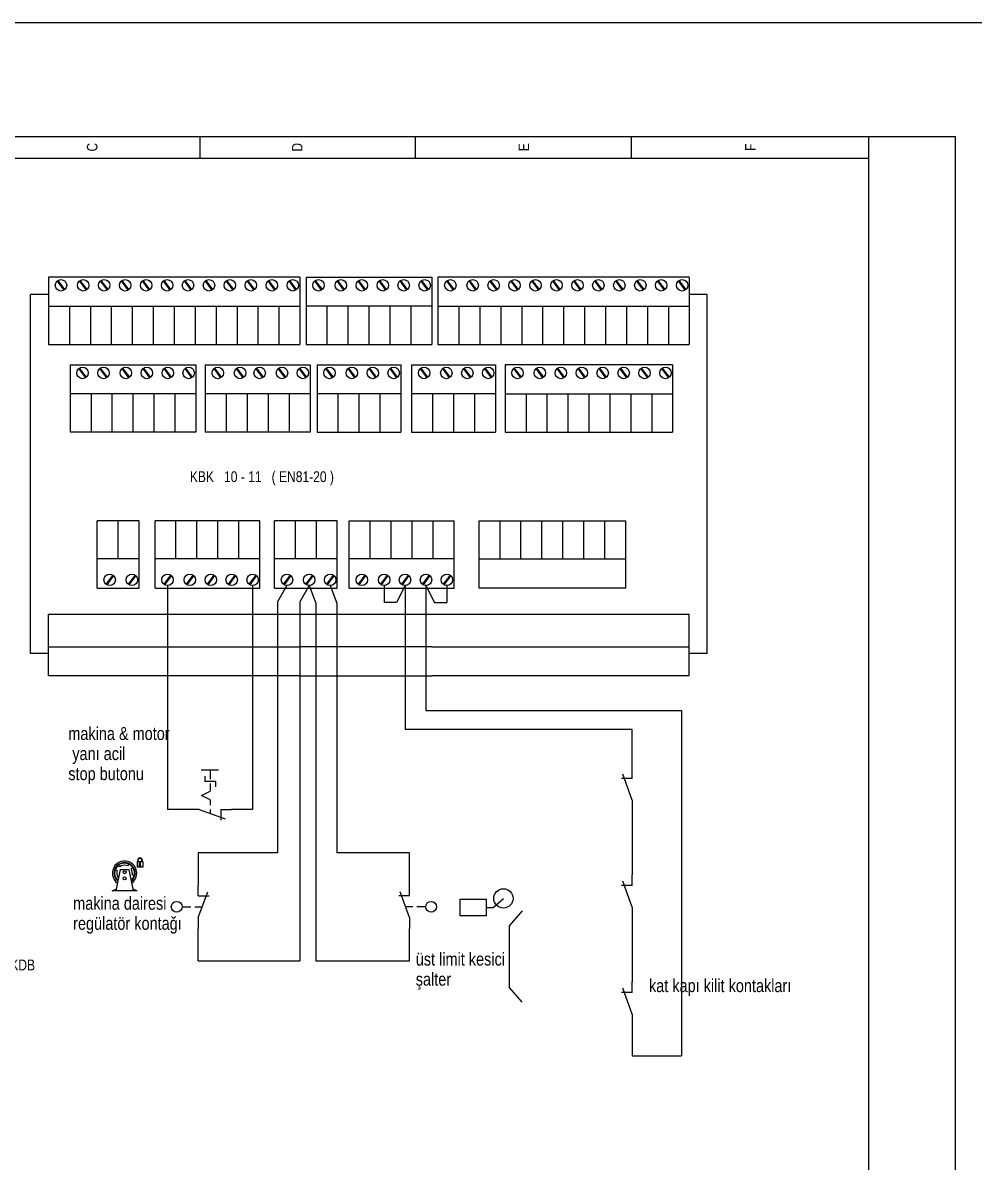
# Model space of a CAD drawing. Header units: centimetres. Extents: x 0 to 12547, y -30 to 2970.
# Drawn here: x 10734.1 to 11151, y 2470.6 to 2970 of the extents above; entities that cross this region are included whole.
import ezdxf
from ezdxf.enums import TextEntityAlignment as Align

# ---------------------------------------------------------------- set-up
doc = ezdxf.new("R2010")
doc.units = ezdxf.units.CM
for name, color, linetype in [('SCOTT-CERCEVE', 7, 'CONTINUOUS'), ('SCOTT-ELEKTRIK', 3, 'CONTINUOUS'), ('SCOTT-ELEKTRIK-YAZI', 4, 'CONTINUOUS')]:
    doc.layers.add(name, color=color, linetype=linetype)
doc.styles.get("Standard").update_dxf_attribs({"font": 'arial.ttf', "width": 0.8})

msp = doc.modelspace()

# ---------------------------------------------------------------- linework, layer by layer
at = {"layer": 'SCOTT-CERCEVE'}
for points in [[(0, 0), (12546.71, 0), (12546.71, 2970), (0, 2970)], [(100, 0), (12521.71, 0), (12521.71, 2970), (100, 2970)]]:
    msp.add_lwpolyline(points, close=True, dxfattribs=at)
at = {"layer": 'SCOTT-ELEKTRIK'}
for p, q in [((10475.91, 2920.2), (11142.66, 2920.2)), ((10811.65, 2920.2), (10811.65, 2910.74)), ((10906.22, 2910.74), (10906.22, 2920.2)), ((11000.8, 2910.74), (11000.8, 2920.2)), ((11104.83, 1974.44), (11104.83, 2920.2)), ((11142.66, 2920.2), (11142.66, 1974.44)), ((10475.91, 2910.74), (11104.83, 2910.74)), ((10745.35, 2858.58), (10745.35, 2829.05)), ((10855.52, 2858.58), (10745.35, 2858.58)), ((10752.2, 2852.86), (10749.21, 2856.89)), ((10752.2, 2852.86), (10749.21, 2856.89)), ((10752.51, 2853.1), (10749.54, 2857.12)), ((10752.51, 2853.1), (10749.54, 2857.12)), ((10761.97, 2852.86), (10758.98, 2856.89)), ((10761.97, 2852.86), (10758.98, 2856.89)), ((10762.28, 2853.1), (10759.31, 2857.12)), ((10762.28, 2853.1), (10759.31, 2857.12)), ((10771.15, 2852.86), (10768.16, 2856.89)), ((10771.15, 2852.86), (10768.16, 2856.89)), ((10771.46, 2853.1), (10768.49, 2857.12)), ((10771.46, 2853.1), (10768.49, 2857.12)), ((10780.33, 2852.86), (10777.35, 2856.89)), ((10780.33, 2852.86), (10777.35, 2856.89)), ((10780.64, 2853.1), (10777.67, 2857.12)), ((10780.64, 2853.1), (10777.67, 2857.12)), ((10789.51, 2852.86), (10786.53, 2856.89)), ((10789.51, 2852.86), (10786.53, 2856.89)), ((10789.82, 2853.1), (10786.85, 2857.12)), ((10789.82, 2853.1), (10786.85, 2857.12)), ((10798.69, 2852.86), (10795.71, 2856.89)), ((10798.69, 2852.86), (10795.71, 2856.89)), ((10799.01, 2853.1), (10796.03, 2857.12)), ((10799.01, 2853.1), (10796.03, 2857.12)), ((10807.87, 2852.86), (10804.89, 2856.89)), ((10807.87, 2852.86), (10804.89, 2856.89)), ((10808.19, 2853.1), (10805.21, 2857.12)), ((10808.19, 2853.1), (10805.21, 2857.12)), ((10817.05, 2852.86), (10814.07, 2856.89)), ((10817.05, 2852.86), (10814.07, 2856.89)), ((10817.37, 2853.1), (10814.39, 2857.12)), ((10817.37, 2853.1), (10814.39, 2857.12)), ((10826.24, 2852.86), (10823.25, 2856.89)), ((10826.24, 2852.86), (10823.25, 2856.89)), ((10826.55, 2853.1), (10823.57, 2857.12)), ((10826.55, 2853.1), (10823.57, 2857.12)), ((10835.42, 2852.86), (10832.43, 2856.89)), ((10835.42, 2852.86), (10832.43, 2856.89)), ((10835.73, 2853.1), (10832.75, 2857.12)), ((10835.73, 2853.1), (10832.75, 2857.12)), ((10844.6, 2852.86), (10841.61, 2856.89)), ((10844.6, 2852.86), (10841.61, 2856.89)), ((10844.91, 2853.1), (10841.93, 2857.12)), ((10844.91, 2853.1), (10841.93, 2857.12)), ((10853.78, 2852.86), (10850.79, 2856.89)), ((10853.78, 2852.86), (10850.79, 2856.89)), ((10854.09, 2853.1), (10851.11, 2857.12)), ((10854.09, 2853.1), (10851.11, 2857.12)), ((10855.52, 2858.58), (10855.52, 2829.05)), ((10858.22, 2858.58), (10858.22, 2829.05)), ((10858.22, 2858.58), (10913.3, 2858.58)), ((10865.07, 2852.86), (10862.08, 2856.89)), ((10865.07, 2852.86), (10862.08, 2856.89)), ((10865.38, 2853.1), (10862.41, 2857.12)), ((10865.38, 2853.1), (10862.41, 2857.12)), ((10874.84, 2852.86), (10871.85, 2856.89)), ((10874.84, 2852.86), (10871.85, 2856.89)), ((10875.15, 2853.1), (10872.18, 2857.12)), ((10875.15, 2853.1), (10872.18, 2857.12)), ((10884.02, 2852.86), (10881.04, 2856.89)), ((10884.02, 2852.86), (10881.04, 2856.89)), ((10884.33, 2853.1), (10881.36, 2857.12)), ((10884.33, 2853.1), (10881.36, 2857.12)), ((10893.2, 2852.86), (10890.22, 2856.89)), ((10893.2, 2852.86), (10890.22, 2856.89)), ((10893.51, 2853.1), (10890.54, 2857.12)), ((10893.51, 2853.1), (10890.54, 2857.12)), ((10902.38, 2852.86), (10899.4, 2856.89)), ((10902.38, 2852.86), (10899.4, 2856.89)), ((10902.7, 2853.1), (10899.72, 2857.12)), ((10902.7, 2853.1), (10899.72, 2857.12)), ((10911.56, 2852.86), (10908.58, 2856.89)), ((10911.56, 2852.86), (10908.58, 2856.89)), ((10911.88, 2853.1), (10908.9, 2857.12)), ((10911.88, 2853.1), (10908.9, 2857.12)), ((10913.3, 2858.58), (10913.3, 2829.05)), ((10913.3, 2858.58), (10913.3, 2829.05)), ((10916.01, 2858.58), (10916.01, 2829.05)), ((11026.18, 2858.58), (10916.01, 2858.58)), ((10922.86, 2852.86), (10919.87, 2856.89)), ((10922.86, 2852.86), (10919.87, 2856.89)), ((10923.17, 2853.1), (10920.19, 2857.12)), ((10923.17, 2853.1), (10920.19, 2857.12)), ((10932.63, 2852.86), (10929.64, 2856.89)), ((10932.63, 2852.86), (10929.64, 2856.89)), ((10932.94, 2853.1), (10929.96, 2857.12)), ((10932.94, 2853.1), (10929.96, 2857.12)), ((10941.81, 2852.86), (10938.82, 2856.89)), ((10941.81, 2852.86), (10938.82, 2856.89)), ((10942.12, 2853.1), (10939.14, 2857.12)), ((10942.12, 2853.1), (10939.14, 2857.12)), ((10950.99, 2852.86), (10948, 2856.89)), ((10950.99, 2852.86), (10948, 2856.89)), ((10951.3, 2853.1), (10948.32, 2857.12)), ((10951.3, 2853.1), (10948.32, 2857.12)), ((10960.17, 2852.86), (10957.18, 2856.89)), ((10960.17, 2852.86), (10957.18, 2856.89)), ((10960.48, 2853.1), (10957.5, 2857.12)), ((10960.48, 2853.1), (10957.5, 2857.12)), ((10969.35, 2852.86), (10966.36, 2856.89)), ((10969.35, 2852.86), (10966.36, 2856.89)), ((10969.66, 2853.1), (10966.69, 2857.12)), ((10969.66, 2853.1), (10966.69, 2857.12)), ((10978.53, 2852.86), (10975.54, 2856.89)), ((10978.53, 2852.86), (10975.54, 2856.89)), ((10978.84, 2853.1), (10975.87, 2857.12)), ((10978.84, 2853.1), (10975.87, 2857.12)), ((10987.71, 2852.86), (10984.73, 2856.89)), ((10987.71, 2852.86), (10984.73, 2856.89)), ((10988.02, 2853.1), (10985.05, 2857.12)), ((10988.02, 2853.1), (10985.05, 2857.12)), ((10996.89, 2852.86), (10993.91, 2856.89)), ((10996.89, 2852.86), (10993.91, 2856.89)), ((10997.2, 2853.1), (10994.23, 2857.12)), ((10997.2, 2853.1), (10994.23, 2857.12)), ((11006.07, 2852.86), (11003.09, 2856.89)), ((11006.07, 2852.86), (11003.09, 2856.89)), ((11006.38, 2853.1), (11003.41, 2857.12)), ((11006.38, 2853.1), (11003.41, 2857.12)), ((11015.25, 2852.86), (11012.27, 2856.89)), ((11015.25, 2852.86), (11012.27, 2856.89)), ((11015.57, 2853.1), (11012.59, 2857.12)), ((11015.57, 2853.1), (11012.59, 2857.12)), ((11024.43, 2852.86), (11021.45, 2856.89)), ((11024.43, 2852.86), (11021.45, 2856.89)), ((11024.75, 2853.1), (11021.77, 2857.12)), ((11024.75, 2853.1), (11021.77, 2857.12)), ((11026.18, 2858.58), (11026.18, 2829.05)), ((10737.46, 2693.61), (10737.46, 2850.96)), ((10745.35, 2850.96), (10737.46, 2850.96)), ((11034.06, 2850.96), (11026.18, 2850.96)), ((11034.06, 2693.61), (11034.06, 2850.96)), ((10745.35, 2845.78), (10855.52, 2845.78)), ((10754.53, 2845.78), (10754.53, 2829.05)), ((10763.71, 2845.78), (10763.71, 2829.05)), ((10763.71, 2845.78), (10763.71, 2829.05)), ((10772.89, 2845.78), (10772.89, 2829.05)), ((10772.89, 2845.78), (10772.89, 2829.05)), ((10782.07, 2845.78), (10782.07, 2829.05)), ((10782.07, 2845.78), (10782.07, 2829.05)), ((10791.25, 2845.78), (10791.25, 2829.05)), ((10791.25, 2845.78), (10791.25, 2829.05)), ((10800.43, 2845.78), (10800.43, 2829.05)), ((10800.43, 2845.78), (10800.43, 2829.05)), ((10809.62, 2845.78), (10809.62, 2829.05)), ((10809.62, 2845.78), (10809.62, 2829.05)), ((10809.62, 2845.78), (10809.62, 2829.05)), ((10818.8, 2845.78), (10818.8, 2829.05)), ((10818.8, 2845.78), (10818.8, 2829.05)), ((10818.8, 2845.78), (10818.8, 2829.05)), ((10827.98, 2845.78), (10827.98, 2829.05)), ((10827.98, 2845.78), (10827.98, 2829.05)), ((10827.98, 2845.78), (10827.98, 2829.05)), ((10837.16, 2845.78), (10837.16, 2829.05)), ((10837.16, 2845.78), (10837.16, 2829.05)), ((10837.16, 2845.78), (10837.16, 2829.05)), ((10846.34, 2845.78), (10846.34, 2829.05)), ((10846.34, 2845.78), (10846.34, 2829.05)), ((10846.34, 2845.78), (10846.34, 2829.05)), ((10913.3, 2845.78), (10858.22, 2845.78)), ((10867.4, 2845.78), (10867.4, 2829.05)), ((10876.58, 2845.78), (10876.58, 2829.05)), ((10876.58, 2845.78), (10876.58, 2829.05)), ((10885.76, 2845.78), (10885.76, 2829.05)), ((10885.76, 2845.78), (10885.76, 2829.05)), ((10894.94, 2845.78), (10894.94, 2829.05)), ((10894.94, 2845.78), (10894.94, 2829.05)), ((10904.12, 2845.78), (10904.12, 2829.05)), ((10904.12, 2845.78), (10904.12, 2829.05)), ((10916.01, 2845.78), (11026.18, 2845.78)), ((10925.19, 2845.78), (10925.19, 2829.05)), ((10934.37, 2845.78), (10934.37, 2829.05)), ((10934.37, 2845.78), (10934.37, 2829.05)), ((10943.55, 2845.78), (10943.55, 2829.05)), ((10943.55, 2845.78), (10943.55, 2829.05)), ((10952.73, 2845.78), (10952.73, 2829.05)), ((10952.73, 2845.78), (10952.73, 2829.05)), ((10961.91, 2845.78), (10961.91, 2829.05)), ((10961.91, 2845.78), (10961.91, 2829.05)), ((10971.09, 2845.78), (10971.09, 2829.05)), ((10971.09, 2845.78), (10971.09, 2829.05)), ((10980.27, 2845.78), (10980.27, 2829.05)), ((10980.27, 2845.78), (10980.27, 2829.05)), ((10980.27, 2845.78), (10980.27, 2829.05)), ((10989.45, 2845.78), (10989.45, 2829.05)), ((10989.45, 2845.78), (10989.45, 2829.05)), ((10989.45, 2845.78), (10989.45, 2829.05)), ((10998.63, 2845.78), (10998.63, 2829.05)), ((10998.63, 2845.78), (10998.63, 2829.05)), ((10998.63, 2845.78), (10998.63, 2829.05)), ((11007.81, 2845.78), (11007.81, 2829.05)), ((11007.81, 2845.78), (11007.81, 2829.05)), ((11007.81, 2845.78), (11007.81, 2829.05)), ((11016.99, 2845.78), (11016.99, 2829.05)), ((11016.99, 2845.78), (11016.99, 2829.05)), ((11016.99, 2845.78), (11016.99, 2829.05)), ((10745.35, 2829.05), (10855.52, 2829.05)), ((10858.22, 2829.05), (10913.3, 2829.05)), ((10916.01, 2829.05), (11026.18, 2829.05)), ((10754.83, 2820.15), (10809.91, 2820.15)), ((10754.83, 2820.15), (10754.83, 2790.63)), ((10761.68, 2814.44), (10758.69, 2818.47)), ((10761.68, 2814.44), (10758.69, 2818.47)), ((10761.99, 2814.68), (10759.02, 2818.69)), ((10761.99, 2814.68), (10759.02, 2818.69)), ((10770.86, 2814.44), (10767.88, 2818.47)), ((10770.86, 2814.44), (10767.88, 2818.47)), ((10771.17, 2814.68), (10768.2, 2818.69)), ((10771.17, 2814.68), (10768.2, 2818.69)), ((10780.63, 2814.44), (10777.65, 2818.47)), ((10780.63, 2814.44), (10777.65, 2818.47)), ((10780.94, 2814.68), (10777.97, 2818.69)), ((10780.94, 2814.68), (10777.97, 2818.69)), ((10789.81, 2814.44), (10786.83, 2818.47)), ((10789.81, 2814.44), (10786.83, 2818.47)), ((10790.12, 2814.68), (10787.15, 2818.69)), ((10790.12, 2814.68), (10787.15, 2818.69)), ((10798.99, 2814.44), (10796.01, 2818.47)), ((10798.99, 2814.44), (10796.01, 2818.47)), ((10799.31, 2814.68), (10796.33, 2818.69)), ((10799.31, 2814.68), (10796.33, 2818.69)), ((10808.17, 2814.44), (10805.19, 2818.47)), ((10808.17, 2814.44), (10805.19, 2818.47)), ((10808.49, 2814.68), (10805.51, 2818.69)), ((10808.49, 2814.68), (10805.51, 2818.69)), ((10809.91, 2820.15), (10809.91, 2790.63)), ((10809.91, 2820.15), (10809.91, 2790.63)), ((10814.07, 2820.15), (10859.97, 2820.15)), ((10814.07, 2820.15), (10814.07, 2790.63)), ((10820.92, 2814.44), (10817.93, 2818.47)), ((10820.92, 2814.44), (10817.93, 2818.47)), ((10821.23, 2814.68), (10818.25, 2818.69)), ((10821.23, 2814.68), (10818.25, 2818.69)), ((10830.69, 2814.44), (10827.7, 2818.47)), ((10830.69, 2814.44), (10827.7, 2818.47)), ((10831, 2814.68), (10828.03, 2818.69)), ((10831, 2814.68), (10828.03, 2818.69)), ((10839.28, 2814.44), (10836.29, 2818.47)), ((10839.28, 2814.44), (10836.29, 2818.47)), ((10839.59, 2814.68), (10836.62, 2818.69)), ((10839.59, 2814.68), (10836.62, 2818.69)), ((10849.05, 2814.44), (10846.06, 2818.47)), ((10849.05, 2814.44), (10846.06, 2818.47)), ((10849.36, 2814.68), (10846.39, 2818.69)), ((10849.36, 2814.68), (10846.39, 2818.69)), ((10858.23, 2814.44), (10855.25, 2818.47)), ((10858.23, 2814.44), (10855.25, 2818.47)), ((10858.54, 2814.68), (10855.57, 2818.69)), ((10858.54, 2814.68), (10855.57, 2818.69)), ((10859.97, 2820.15), (10859.97, 2790.63)), ((10859.97, 2820.15), (10859.97, 2790.63)), ((10863.03, 2820.15), (10863.03, 2790.63)), ((10863.03, 2820.15), (10899.76, 2820.15)), ((10869.88, 2814.44), (10866.9, 2818.47)), ((10869.88, 2814.44), (10866.9, 2818.47)), ((10870.2, 2814.68), (10867.22, 2818.69)), ((10870.2, 2814.68), (10867.22, 2818.69)), ((10879.65, 2814.44), (10876.67, 2818.47)), ((10879.65, 2814.44), (10876.67, 2818.47)), ((10879.97, 2814.68), (10876.99, 2818.69)), ((10879.97, 2814.68), (10876.99, 2818.69)), ((10888.83, 2814.44), (10885.85, 2818.47)), ((10888.83, 2814.44), (10885.85, 2818.47)), ((10889.15, 2814.68), (10886.17, 2818.69)), ((10889.15, 2814.68), (10886.17, 2818.69)), ((10898.02, 2814.44), (10895.03, 2818.47)), ((10898.02, 2814.44), (10895.03, 2818.47)), ((10898.33, 2814.68), (10895.35, 2818.69)), ((10898.33, 2814.68), (10895.35, 2818.69)), ((10899.76, 2820.15), (10899.76, 2790.63)), ((10899.76, 2820.15), (10899.76, 2790.63)), ((10904.48, 2820.15), (10904.48, 2790.63)), ((10904.48, 2820.15), (10941.2, 2820.15)), ((10911.33, 2814.44), (10908.34, 2818.47)), ((10911.33, 2814.44), (10908.34, 2818.47)), ((10911.64, 2814.68), (10908.66, 2818.69)), ((10911.64, 2814.68), (10908.66, 2818.69)), ((10921.1, 2814.44), (10918.11, 2818.47)), ((10921.1, 2814.44), (10918.11, 2818.47)), ((10921.41, 2814.68), (10918.44, 2818.69)), ((10921.41, 2814.68), (10918.44, 2818.69)), ((10930.28, 2814.44), (10927.29, 2818.47)), ((10930.28, 2814.44), (10927.29, 2818.47)), ((10930.59, 2814.68), (10927.62, 2818.69)), ((10930.59, 2814.68), (10927.62, 2818.69)), ((10939.46, 2814.44), (10936.47, 2818.47)), ((10939.46, 2814.44), (10936.47, 2818.47)), ((10939.77, 2814.68), (10936.8, 2818.69)), ((10939.77, 2814.68), (10936.8, 2818.69)), ((10941.2, 2820.15), (10941.2, 2790.63)), ((10941.2, 2820.15), (10941.2, 2790.63)), ((10945.44, 2820.15), (10945.44, 2790.63)), ((11018.88, 2820.15), (10945.44, 2820.15)), ((10952.29, 2814.44), (10949.3, 2818.47)), ((10952.29, 2814.44), (10949.3, 2818.47)), ((10952.6, 2814.68), (10949.62, 2818.69)), ((10952.6, 2814.68), (10949.62, 2818.69)), ((10962.06, 2814.44), (10959.07, 2818.47)), ((10962.06, 2814.44), (10959.07, 2818.47)), ((10962.37, 2814.68), (10959.39, 2818.69)), ((10962.37, 2814.68), (10959.39, 2818.69)), ((10971.24, 2814.44), (10968.25, 2818.47)), ((10971.24, 2814.44), (10968.25, 2818.47)), ((10971.55, 2814.68), (10968.58, 2818.69)), ((10971.55, 2814.68), (10968.58, 2818.69)), ((10980.42, 2814.44), (10977.43, 2818.47)), ((10980.42, 2814.44), (10977.43, 2818.47)), ((10980.73, 2814.68), (10977.76, 2818.69)), ((10980.73, 2814.68), (10977.76, 2818.69)), ((10989.6, 2814.44), (10986.61, 2818.47)), ((10989.6, 2814.44), (10986.61, 2818.47)), ((10989.91, 2814.68), (10986.94, 2818.69)), ((10989.91, 2814.68), (10986.94, 2818.69)), ((10998.78, 2814.44), (10995.8, 2818.47)), ((10998.78, 2814.44), (10995.8, 2818.47)), ((10999.09, 2814.68), (10996.12, 2818.69)), ((10999.09, 2814.68), (10996.12, 2818.69)), ((11007.96, 2814.44), (11004.98, 2818.47)), ((11007.96, 2814.44), (11004.98, 2818.47)), ((11008.27, 2814.68), (11005.3, 2818.69)), ((11008.27, 2814.68), (11005.3, 2818.69)), ((11017.14, 2814.44), (11014.16, 2818.47)), ((11017.14, 2814.44), (11014.16, 2818.47)), ((11017.46, 2814.68), (11014.48, 2818.69)), ((11017.46, 2814.68), (11014.48, 2818.69)), ((11018.88, 2820.15), (11018.88, 2790.63)), ((10809.91, 2807.35), (10754.83, 2807.35)), ((10764.01, 2807.35), (10764.01, 2790.63)), ((10764.01, 2807.35), (10764.01, 2790.63)), ((10773.19, 2807.35), (10773.19, 2790.63)), ((10782.37, 2807.35), (10782.37, 2790.63)), ((10782.37, 2807.35), (10782.37, 2790.63)), ((10791.55, 2807.35), (10791.55, 2790.63)), ((10791.55, 2807.35), (10791.55, 2790.63)), ((10800.73, 2807.35), (10800.73, 2790.63)), ((10800.73, 2807.35), (10800.73, 2790.63)), ((10859.97, 2807.35), (10814.07, 2807.35)), ((10823.25, 2807.35), (10823.25, 2790.63)), ((10832.43, 2807.35), (10832.43, 2790.63)), ((10832.43, 2807.35), (10832.43, 2790.63)), ((10832.43, 2807.35), (10832.43, 2790.63)), ((10841.61, 2807.35), (10841.61, 2790.63)), ((10850.79, 2807.35), (10850.79, 2790.63)), ((10850.79, 2807.35), (10850.79, 2790.63)), ((10899.76, 2807.35), (10863.03, 2807.35)), ((10872.21, 2807.35), (10872.21, 2790.63)), ((10881.4, 2807.35), (10881.4, 2790.63)), ((10881.4, 2807.35), (10881.4, 2790.63)), ((10890.58, 2807.35), (10890.58, 2790.63)), ((10890.58, 2807.35), (10890.58, 2790.63)), ((10941.2, 2807.35), (10904.48, 2807.35)), ((10913.66, 2807.35), (10913.66, 2790.63)), ((10922.84, 2807.35), (10922.84, 2790.63)), ((10922.84, 2807.35), (10922.84, 2790.63)), ((10932.02, 2807.35), (10932.02, 2790.63)), ((10932.02, 2807.35), (10932.02, 2790.63)), ((10945.44, 2807.35), (11018.88, 2807.35)), ((10954.62, 2807.35), (10954.62, 2790.63)), ((10963.8, 2807.35), (10963.8, 2790.63)), ((10963.8, 2807.35), (10963.8, 2790.63)), ((10972.98, 2807.35), (10972.98, 2790.63)), ((10972.98, 2807.35), (10972.98, 2790.63)), ((10982.16, 2807.35), (10982.16, 2790.63)), ((10982.16, 2807.35), (10982.16, 2790.63)), ((10991.34, 2807.35), (10991.34, 2790.63)), ((10991.34, 2807.35), (10991.34, 2790.63)), ((11000.52, 2807.35), (11000.52, 2790.63)), ((11000.52, 2807.35), (11000.52, 2790.63)), ((11009.7, 2807.35), (11009.7, 2790.63)), ((10809.91, 2790.63), (10754.83, 2790.63)), ((10859.97, 2790.63), (10814.07, 2790.63)), ((10863.03, 2790.63), (10899.76, 2790.63)), ((10904.48, 2790.63), (10941.2, 2790.63)), ((10945.44, 2790.63), (11018.88, 2790.63)), ((10766.69, 2722.25), (10766.69, 2751.77)), ((10785.05, 2751.77), (10766.69, 2751.77)), ((10775.87, 2735.05), (10775.87, 2751.77)), ((10785.05, 2722.25), (10785.05, 2751.77)), ((10785.05, 2722.25), (10785.05, 2751.77)), ((10792.04, 2722.25), (10792.04, 2751.77)), ((10837.95, 2751.77), (10792.04, 2751.77)), ((10801.22, 2735.05), (10801.22, 2751.77)), ((10810.4, 2735.05), (10810.4, 2751.77)), ((10810.4, 2735.05), (10810.4, 2751.77)), ((10819.59, 2735.05), (10819.59, 2751.77)), ((10819.59, 2735.05), (10819.59, 2751.77)), ((10828.77, 2735.05), (10828.77, 2751.77)), ((10828.77, 2735.05), (10828.77, 2751.77)), ((10837.95, 2722.25), (10837.95, 2751.77)), ((10837.95, 2722.25), (10837.95, 2751.77)), ((10844.38, 2722.25), (10844.38, 2751.77)), ((10871.92, 2751.77), (10844.38, 2751.77)), ((10853.56, 2735.05), (10853.56, 2751.77)), ((10862.74, 2735.05), (10862.74, 2751.77)), ((10862.74, 2735.05), (10862.74, 2751.77)), ((10871.92, 2722.25), (10871.92, 2751.77)), ((10871.92, 2722.25), (10871.92, 2751.77)), ((10877.18, 2722.25), (10877.18, 2751.77)), ((10877.18, 2751.77), (10923.08, 2751.77)), ((10886.36, 2735.05), (10886.36, 2751.77)), ((10895.54, 2735.05), (10895.54, 2751.77)), ((10895.54, 2735.05), (10895.54, 2751.77)), ((10904.72, 2735.05), (10904.72, 2751.77)), ((10904.72, 2735.05), (10904.72, 2751.77)), ((10913.9, 2735.05), (10913.9, 2751.77)), ((10913.9, 2735.05), (10913.9, 2751.77)), ((10923.08, 2722.25), (10923.08, 2751.77)), ((10923.08, 2722.25), (10923.08, 2751.77)), ((10934.06, 2722.25), (10934.06, 2751.77)), ((10934.06, 2751.77), (10998.33, 2751.77)), ((10943.24, 2735.05), (10943.24, 2751.77)), ((10952.42, 2735.05), (10952.42, 2751.77)), ((10952.42, 2735.05), (10952.42, 2751.77)), ((10961.6, 2735.05), (10961.6, 2751.77)), ((10961.6, 2735.05), (10961.6, 2751.77)), ((10970.78, 2735.05), (10970.78, 2751.77)), ((10970.78, 2735.05), (10970.78, 2751.77)), ((10979.97, 2735.05), (10979.97, 2751.77)), ((10979.97, 2735.05), (10979.97, 2751.77)), ((10989.15, 2735.05), (10989.15, 2751.77)), ((10989.15, 2735.05), (10989.15, 2751.77)), ((10998.33, 2722.25), (10998.33, 2751.77)), ((10785.05, 2735.05), (10766.69, 2735.05)), ((10837.95, 2735.05), (10792.04, 2735.05)), ((10871.92, 2735.05), (10844.38, 2735.05)), ((10923.08, 2735.05), (10877.18, 2735.05)), ((10934.06, 2735.05), (10998.33, 2735.05)), ((10773.54, 2727.96), (10770.55, 2723.93)), ((10773.54, 2727.96), (10770.55, 2723.93)), ((10773.85, 2727.72), (10770.87, 2723.71)), ((10773.85, 2727.72), (10770.87, 2723.71)), ((10783.31, 2727.96), (10780.32, 2723.93)), ((10783.31, 2727.96), (10780.32, 2723.93)), ((10783.62, 2727.72), (10780.64, 2723.71)), ((10783.62, 2727.72), (10780.64, 2723.71)), ((10798.89, 2727.96), (10795.91, 2723.93)), ((10798.89, 2727.96), (10795.91, 2723.93)), ((10799.21, 2727.72), (10796.23, 2723.71)), ((10799.21, 2727.72), (10796.23, 2723.71)), ((10808.66, 2727.96), (10805.68, 2723.93)), ((10808.66, 2727.96), (10805.68, 2723.93)), ((10808.98, 2727.72), (10806, 2723.71)), ((10808.98, 2727.72), (10806, 2723.71)), ((10817.84, 2727.96), (10814.86, 2723.93)), ((10817.84, 2727.96), (10814.86, 2723.93)), ((10818.16, 2727.72), (10815.18, 2723.71)), ((10818.16, 2727.72), (10815.18, 2723.71)), ((10827.03, 2727.96), (10824.04, 2723.93)), ((10827.03, 2727.96), (10824.04, 2723.93)), ((10827.34, 2727.72), (10824.36, 2723.71)), ((10827.34, 2727.72), (10824.36, 2723.71)), ((10836.21, 2727.96), (10833.22, 2723.93)), ((10836.21, 2727.96), (10833.22, 2723.93)), ((10836.52, 2727.72), (10833.54, 2723.71)), ((10836.52, 2727.72), (10833.54, 2723.71)), ((10851.23, 2727.96), (10848.25, 2723.93)), ((10851.23, 2727.96), (10848.25, 2723.93)), ((10851.54, 2727.72), (10848.57, 2723.71)), ((10851.54, 2727.72), (10848.57, 2723.71)), ((10861, 2727.96), (10858.02, 2723.93)), ((10861, 2727.96), (10858.02, 2723.93)), ((10861.31, 2727.72), (10858.34, 2723.71)), ((10861.31, 2727.72), (10858.34, 2723.71)), ((10870.18, 2727.96), (10867.2, 2723.93)), ((10870.18, 2727.96), (10867.2, 2723.93)), ((10870.5, 2727.72), (10867.52, 2723.71)), ((10870.5, 2727.72), (10867.52, 2723.71)), ((10884.03, 2727.96), (10881.04, 2723.93)), ((10884.03, 2727.96), (10881.04, 2723.93)), ((10884.34, 2727.72), (10881.36, 2723.71)), ((10884.34, 2727.72), (10881.36, 2723.71)), ((10893.8, 2727.96), (10890.81, 2723.93)), ((10893.8, 2727.96), (10890.81, 2723.93)), ((10894.11, 2727.72), (10891.13, 2723.71)), ((10894.11, 2727.72), (10891.13, 2723.71)), ((10902.98, 2727.96), (10899.99, 2723.93)), ((10902.98, 2727.96), (10899.99, 2723.93)), ((10903.29, 2727.72), (10900.31, 2723.71)), ((10903.29, 2727.72), (10900.31, 2723.71)), ((10912.16, 2727.96), (10909.17, 2723.93)), ((10912.16, 2727.96), (10909.17, 2723.93)), ((10912.47, 2727.72), (10909.5, 2723.71)), ((10912.47, 2727.72), (10909.5, 2723.71)), ((10921.34, 2727.96), (10918.35, 2723.93)), ((10921.34, 2727.96), (10918.35, 2723.93)), ((10921.65, 2727.72), (10918.68, 2723.71)), ((10921.65, 2727.72), (10918.68, 2723.71)), ((10766.69, 2722.25), (10785.05, 2722.25)), ((10792.04, 2722.25), (10837.95, 2722.25)), ((10797.52, 2723.35), (10797.52, 2625.21)), ((10834.83, 2723.35), (10834.83, 2625.21)), ((10844.38, 2722.25), (10871.92, 2722.25)), ((10849.86, 2723.35), (10845.78, 2716.16)), ((10859.63, 2723.35), (10855.55, 2716.16)), ((10859.63, 2723.35), (10862.56, 2715.62)), ((10868.81, 2723.35), (10871.74, 2715.62)), ((10877.18, 2722.25), (10923.08, 2722.25)), ((10892.42, 2723.35), (10892.42, 2715.86)), ((10901.6, 2723.35), (10897.9, 2715.86)), ((10901.6, 2723.35), (10901.6, 2660.33)), ((10910.78, 2723.35), (10910.78, 2668.53)), ((10910.78, 2723.35), (10914.49, 2715.86)), ((10919.96, 2723.35), (10919.96, 2715.86)), ((10998.33, 2722.25), (10934.06, 2722.25)), ((10845.78, 2716.16), (10845.78, 2606.21)), ((10855.55, 2716.16), (10855.55, 2558.95)), ((10862.56, 2715.62), (10862.56, 2558.95)), ((10871.74, 2715.62), (10871.74, 2606.21)), ((10897.9, 2715.86), (10892.42, 2715.86)), ((10914.49, 2715.86), (10919.96, 2715.86)), ((10745.35, 2683.73), (10745.35, 2710.88)), ((10745.35, 2710.88), (10855.52, 2710.88)), ((10855.52, 2710.88), (10913.3, 2710.88)), ((10913.3, 2710.88), (11026.18, 2710.88)), ((11026.18, 2683.73), (11026.18, 2710.88)), ((10745.35, 2693.61), (10737.46, 2693.61)), ((10745.35, 2696.53), (10855.52, 2696.53)), ((10913.3, 2696.53), (10855.52, 2696.53)), ((10913.3, 2696.53), (11026.18, 2696.53)), ((11034.06, 2693.61), (11026.18, 2693.61)), ((10855.52, 2683.73), (10745.35, 2683.73)), ((10855.52, 2683.73), (10913.3, 2683.73)), ((11026.18, 2683.73), (10913.3, 2683.73)), ((10910.78, 2668.53), (11022.78, 2668.53)), ((11022.78, 2668.53), (11022.78, 2517.26)), ((11001.21, 2660.33), (10901.6, 2660.33)), ((11001.21, 2643.48), (11001.21, 2660.33)), ((10812.31, 2642.63), (10819.88, 2642.63)), ((10816.17, 2642.61), (10816.17, 2638.45)), ((11001.21, 2638.75), (11001.21, 2643.48)), ((10813.81, 2639.87), (10813.81, 2637.51)), ((10818.54, 2637.51), (10813.81, 2637.51)), ((10818.54, 2637.51), (10818.54, 2635.14)), ((11001.21, 2638.75), (10996.48, 2638.75)), ((11001.21, 2629.3), (10997.08, 2640.65)), ((10812.39, 2631.36), (10816.17, 2633.25)), ((10816.17, 2636.56), (10816.17, 2633.25)), ((10816.17, 2629.47), (10812.39, 2631.36)), ((10816.17, 2629.47), (10816.17, 2627.1)), ((11001.21, 2629.3), (11001.21, 2624.57)), ((10806.72, 2625.21), (10797.52, 2625.21)), ((10811.45, 2625.21), (10806.72, 2625.21)), ((10811.45, 2625.21), (10822.79, 2621.08)), ((10816.17, 2625.21), (10816.17, 2623.51)), ((10820.9, 2625.21), (10825.63, 2625.21)), ((10820.9, 2625.21), (10820.9, 2620.48)), ((10834.83, 2625.21), (10825.63, 2625.21)), ((11001.21, 2624.57), (11001.21, 2596.59)), ((10784.2, 2602.38), (10786.66, 2602.38)), ((10784.2, 2602.38), (10784.2, 2599.92)), ((10784.44, 2602.99), (10784.44, 2602.38)), ((10784.63, 2602.38), (10784.63, 2602.99)), ((10786.23, 2602.38), (10786.23, 2602.99)), ((10786.43, 2602.99), (10786.43, 2602.38)), ((10786.66, 2602.38), (10786.66, 2599.92)), ((10845.78, 2606.21), (10811.01, 2606.21)), ((10811.01, 2606.21), (10811.01, 2592.04)), ((10903.58, 2606.21), (10871.74, 2606.21)), ((10903.58, 2592.04), (10903.58, 2606.21)), ((10775.48, 2598.51), (10774.6, 2598.84)), ((10776.83, 2598.92), (10774.88, 2589.5)), ((10776.67, 2600.09), (10776.03, 2600.79)), ((10776.83, 2598.92), (10780.57, 2598.92)), ((10780.13, 2600.45), (10780.52, 2601.3)), ((10780.57, 2598.92), (10782.52, 2589.5)), ((10781.54, 2599.26), (10782.29, 2599.82)), ((10786.66, 2599.92), (10784.2, 2599.92)), ((10785.08, 2600.48), (10785.3, 2601.44)), ((10785.08, 2600.48), (10785.79, 2600.48)), ((10785.79, 2600.48), (10785.56, 2601.44)), ((10781.42, 2594.8), (10781.92, 2594.37)), ((10782.04, 2596.52), (10782.89, 2596.08)), ((10811.01, 2587.31), (10811.01, 2592.04)), ((10903.58, 2587.31), (10903.58, 2592.04)), ((11001.21, 2591.87), (10996.48, 2591.87)), ((11001.21, 2582.41), (10997.08, 2593.76)), ((11001.21, 2591.87), (11001.21, 2596.59)), ((10773.21, 2589.5), (10775.04, 2590.3)), ((10784.19, 2589.5), (10773.21, 2589.5)), ((10784.19, 2589.5), (10782.36, 2590.3)), ((10811.01, 2577.86), (10815.14, 2589.2)), ((10811.01, 2587.31), (10815.74, 2587.31)), ((10903.58, 2587.31), (10898.85, 2587.31)), ((10903.58, 2577.86), (10899.45, 2589.2)), ((10803.92, 2582.58), (10807.81, 2582.58)), ((10809.5, 2582.58), (10812.73, 2582.58)), ((10905.09, 2582.58), (10901.86, 2582.58)), ((10910.67, 2582.58), (10906.78, 2582.58)), ((10925.81, 2585.87), (10937.22, 2585.87)), ((10925.81, 2578.68), (10925.81, 2585.87)), ((10937.22, 2585.87), (10937.22, 2578.68)), ((10937.22, 2582.27), (10940.25, 2582.27)), ((10940.25, 2582.27), (10944.71, 2586.24)), ((11001.21, 2582.41), (11001.21, 2577.68)), ((10811.01, 2577.86), (10811.01, 2573.13)), ((10903.58, 2577.86), (10903.58, 2573.13)), ((10937.22, 2578.68), (10925.81, 2578.68)), ((10952.94, 2580.79), (10947.31, 2574.28)), ((11001.21, 2577.68), (11001.21, 2549.7)), ((10811.01, 2558.95), (10811.01, 2573.13)), ((10903.58, 2558.95), (10903.58, 2573.13)), ((10947.31, 2574.28), (10947.31, 2547.28)), ((10811.01, 2558.95), (10855.55, 2558.95)), ((10862.56, 2558.95), (10903.58, 2558.95)), ((10952.94, 2540.78), (10947.31, 2547.28)), ((11001.21, 2535.52), (10997.08, 2546.87)), ((11001.21, 2544.98), (11001.21, 2549.7)), ((11001.21, 2544.98), (10996.48, 2544.98)), ((11001.21, 2535.52), (11001.21, 2530.79)), ((11001.21, 2530.79), (11001.21, 2517.26)), ((11001.21, 2517.26), (11022.78, 2517.26))]:
    msp.add_line(p, q, dxfattribs=at)
for points in [[(10781.8, 2592.99), (10782.61, 2593.7), (10783.25, 2594.56), (10783.72, 2595.52), (10783.98, 2596.56), (10784.02, 2597.64), (10783.85, 2598.7), (10783.47, 2599.7), (10782.9, 2600.61), (10782.16, 2601.38), (10781.27, 2601.99), (10780.29, 2602.41), (10779.24, 2602.63), (10778.16, 2602.63), (10777.11, 2602.41), (10776.13, 2601.99), (10775.24, 2601.38), (10774.5, 2600.61), (10773.93, 2599.7), (10773.55, 2598.7), (10773.38, 2597.64), (10773.43, 2596.56), (10773.68, 2595.52), (10774.15, 2594.56), (10774.79, 2593.7), (10775.6, 2592.99)], [(10781.64, 2593.75), (10782.31, 2594.42), (10782.82, 2595.21), (10783.17, 2596.09), (10783.32, 2597.03), (10783.29, 2597.97), (10783.06, 2598.89), (10782.65, 2599.74), (10782.08, 2600.5), (10781.37, 2601.12), (10780.54, 2601.58), (10779.64, 2601.86), (10778.7, 2601.96), (10777.76, 2601.86), (10776.86, 2601.58), (10776.03, 2601.12), (10775.32, 2600.5), (10774.75, 2599.74), (10774.34, 2598.89), (10774.11, 2597.97), (10774.08, 2597.03), (10774.23, 2596.09), (10774.58, 2595.21), (10775.09, 2594.42), (10775.76, 2593.75)], [(10786.43, 2602.99), (10786.4, 2603.2), (10786.34, 2603.4), (10786.24, 2603.58), (10786.1, 2603.73), (10785.93, 2603.86), (10785.74, 2603.94), (10785.54, 2603.98), (10785.33, 2603.98), (10785.12, 2603.94), (10784.93, 2603.86), (10784.77, 2603.73), (10784.63, 2603.58), (10784.52, 2603.4), (10784.46, 2603.2), (10784.44, 2602.99)], [(10786.23, 2602.99), (10786.21, 2603.16), (10786.16, 2603.32), (10786.08, 2603.47), (10785.96, 2603.59), (10785.83, 2603.69), (10785.67, 2603.75), (10785.51, 2603.79), (10785.34, 2603.79), (10785.18, 2603.75), (10785.03, 2603.68), (10784.89, 2603.58), (10784.78, 2603.46), (10784.7, 2603.31), (10784.65, 2603.15), (10784.63, 2602.99)], [(10785.56, 2601.44), (10785.61, 2601.47), (10785.65, 2601.51), (10785.67, 2601.56), (10785.69, 2601.61), (10785.7, 2601.66), (10785.7, 2601.72), (10785.68, 2601.77), (10785.66, 2601.82), (10785.63, 2601.86), (10785.59, 2601.9), (10785.54, 2601.92), (10785.49, 2601.94), (10785.43, 2601.95), (10785.38, 2601.94), (10785.33, 2601.92), (10785.28, 2601.9), (10785.24, 2601.86), (10785.2, 2601.82), (10785.18, 2601.77), (10785.16, 2601.72), (10785.16, 2601.66), (10785.17, 2601.61), (10785.19, 2601.56), (10785.22, 2601.51), (10785.26, 2601.47), (10785.3, 2601.44)], [(10781.58, 2594.04), (10782.18, 2594.68), (10782.64, 2595.44), (10782.94, 2596.26), (10783.07, 2597.14), (10783.02, 2598.01), (10782.79, 2598.87), (10782.4, 2599.66), (10781.86, 2600.35), (10781.19, 2600.92), (10780.42, 2601.35), (10779.58, 2601.61), (10778.7, 2601.7), (10777.82, 2601.61), (10776.98, 2601.35), (10776.21, 2600.92), (10775.54, 2600.35), (10775, 2599.66), (10774.61, 2598.87), (10774.38, 2598.01), (10774.33, 2597.14), (10774.46, 2596.26), (10774.76, 2595.44), (10775.22, 2594.68), (10775.82, 2594.04)], [(10775.48, 2598.51), (10775.3, 2597.82), (10775.27, 2597.1), (10775.39, 2596.4), (10775.65, 2595.74), (10776.05, 2595.15)], [(10780.13, 2600.45), (10779.44, 2600.68), (10778.71, 2600.76), (10777.99, 2600.69), (10777.3, 2600.46), (10776.67, 2600.09)], [(10782.04, 2596.52), (10782.13, 2597.23), (10782.08, 2597.94), (10781.88, 2598.63), (10781.54, 2599.26)]]:
    msp.add_lwpolyline(points, dxfattribs=at)
for centre, radius in [((10750.82, 2854.96), 2.51), ((10760.59, 2854.96), 2.51), ((10769.77, 2854.96), 2.51), ((10778.96, 2854.96), 2.51), ((10788.14, 2854.96), 2.51), ((10797.32, 2854.96), 2.51), ((10806.5, 2854.96), 2.51), ((10815.68, 2854.96), 2.51), ((10824.86, 2854.96), 2.51), ((10834.04, 2854.96), 2.51), ((10843.22, 2854.96), 2.51), ((10852.4, 2854.96), 2.51), ((10863.69, 2854.96), 2.51), ((10873.46, 2854.96), 2.51), ((10882.65, 2854.96), 2.51), ((10891.83, 2854.96), 2.51), ((10901.01, 2854.96), 2.51), ((10910.19, 2854.96), 2.51), ((10921.48, 2854.96), 2.51), ((10931.25, 2854.96), 2.51), ((10940.43, 2854.96), 2.51), ((10949.61, 2854.96), 2.51), ((10958.79, 2854.96), 2.51), ((10967.97, 2854.96), 2.51), ((10977.15, 2854.96), 2.51), ((10986.33, 2854.96), 2.51), ((10995.52, 2854.96), 2.51), ((11004.7, 2854.96), 2.51), ((11013.88, 2854.96), 2.51), ((11023.06, 2854.96), 2.51), ((10760.3, 2816.54), 2.51), ((10769.49, 2816.54), 2.51), ((10779.26, 2816.54), 2.51), ((10788.44, 2816.54), 2.51), ((10797.62, 2816.54), 2.51), ((10806.8, 2816.54), 2.51), ((10819.54, 2816.54), 2.51), ((10829.31, 2816.54), 2.51), ((10837.9, 2816.54), 2.51), ((10847.67, 2816.54), 2.51), ((10856.86, 2816.54), 2.51), ((10868.51, 2816.54), 2.51), ((10878.28, 2816.54), 2.51), ((10887.46, 2816.54), 2.51), ((10896.64, 2816.54), 2.51), ((10909.95, 2816.54), 2.51), ((10919.72, 2816.54), 2.51), ((10928.9, 2816.54), 2.51), ((10938.08, 2816.54), 2.51), ((10950.91, 2816.54), 2.51), ((10960.68, 2816.54), 2.51), ((10969.86, 2816.54), 2.51), ((10979.04, 2816.54), 2.51), ((10988.22, 2816.54), 2.51), ((10997.41, 2816.54), 2.51), ((11006.59, 2816.54), 2.51), ((11015.77, 2816.54), 2.51), ((10772.16, 2725.86), 2.51), ((10781.93, 2725.86), 2.51), ((10797.52, 2725.86), 2.51), ((10807.29, 2725.86), 2.51), ((10816.47, 2725.86), 2.51), ((10825.65, 2725.86), 2.51), ((10834.83, 2725.86), 2.51), ((10849.86, 2725.86), 2.51), ((10859.63, 2725.86), 2.51), ((10868.81, 2725.86), 2.51), ((10882.65, 2725.86), 2.51), ((10892.42, 2725.86), 2.51), ((10901.6, 2725.86), 2.51), ((10910.78, 2725.86), 2.51), ((10919.96, 2725.86), 2.51), ((10778.7, 2597.71), 0.667), ((10778.7, 2595.04), 0.667), ((10944.71, 2586.24), 4.23), ((10801.55, 2582.58), 2.36), ((10913.04, 2582.58), 2.36)]:
    msp.add_circle(centre, radius, dxfattribs=at)

# ---------------------------------------------------------------- texts
at = {"layer": 'SCOTT-ELEKTRIK-YAZI', "width": 0.8}
for s, p in [('C', (10766.82, 2915.47)), ('D', (10856.67, 2915.47)), ('E', (10955.97, 2915.47)), ('F', (11055.28, 2915.47))]:
    msp.add_text(s, height=4.63, rotation=90, dxfattribs=at).set_placement(p, align=Align.CENTER)
for s, height, p in [('KBK   10 - 11   ( EN81-20 )', 4.7288, (10807.31, 2773.44)), ('makina & motor', 5.6745, (10754.04, 2661.35)), ('^Iyanı acil', 5.6745, (10754.04, 2652.55)), ('stop butonu', 5.6745, (10754.04, 2643.75)), ('makina dairesi', 5.6745, (10756.17, 2586.96)), ('regülatör kontağı', 5.6745, (10756.17, 2578.17)), ('üst limit kesici', 5.6745, (10906.3, 2562.48)), ('19*0.75 mm TTR KABLO                   (KUYU DİBİ KDB', 4.7288, (10611.75, 2559.45)), ('şalter', 5.675, (10906.3, 2553.68)), ('kat kapı kilit kontakları', 5.6745, (11008.51, 2550.86))]:
    msp.add_text(s, height=height, dxfattribs=at).set_placement(p, align=Align.TOP_LEFT)

doc.saveas('drawing.dxf')
